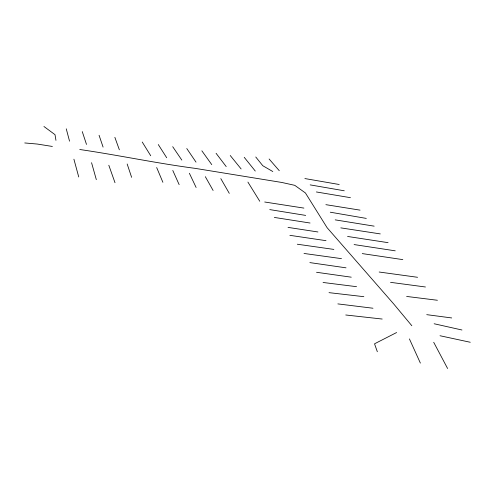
<?xml version="1.0" encoding="UTF-8"?>
<svg xmlns="http://www.w3.org/2000/svg" width="495" height="495" viewBox="0 0 495 495"><rect width="100%" height="100%" fill="white"/><g stroke="black" fill="none" stroke-linecap="round" stroke-linejoin="round"><path stroke-width="0.74" d="M396.619 332.529L374.529 343.808L377.339 351.741M24.75 142.956L37.249 144.045L52.377 146.452M345.757 314.987L382.183 319.04M329.02 292.65L363.85 296.684M406.636 296.443L437.413 300.261M337.856 303.899L372.976 308.23M323.062 282.472L356.536 286.679M426.752 314.665L451.7 317.945M390.543 282.342L425.44 286.989M379.17 272.021L417.57 277.293M304.023 253.459L341.482 258.644M316.546 272.281L351.252 277.181M297.309 244.221L333.859 249.412M309.858 262.604L346.024 267.832M79.745 149.502C118.293 155.127 156.451 163.251 195.079 168.35L281.834 182.463L294.754 185.334L305.427 192.963L327.102 227.694L393.593 303.819L411.828 325.729M289.878 235.329L326.007 240.669M362.266 253.595L402.806 259.621M340.808 227.873L380.284 233.906M347.558 236.455L388.08 242.661M288.028 227.391L317.945 231.976M354.104 244.573L395.245 250.829M264.72 202.01L303.899 208.098M274.329 217.429L310.049 223.022M325.883 204.67L360.057 210.134M335.208 219.867L374.158 226.153M269.763 209.602L305.663 215.405M316.373 191.961L350.423 197.672M330.283 212.207L366.3 218.406M304.883 178.565L339.205 184.499M310.179 184.889L344.266 190.785M440.006 335.74L470.25 342.262M434.146 323.761L461.953 329.998M272.801 171.536L262.796 165.732L255.754 156.983M43.931 126.491L55.013 134.665L55.954 140.357M269.107 158.994L279.291 170.726M230.231 155.498L241.127 168.95M244.227 157.323L255.278 171.053M216.08 153.302L226.209 166.592M201.861 150.808L211.761 164.625M186.77 148.531L196.014 162.131M172.699 146.687L181.826 160.095M158.289 144.565L166.697 157.75M247.908 182.08L259.764 201.248M142.238 142.04L150.721 155.746M220.813 178.627L229.29 193.359M205.332 176.684L213.11 190.476M433.707 342.286L447.604 368.509M189.368 173.262L196.119 187.481M409.414 338.908L420.379 363.095M172.786 170.459L179.147 184.629M156.674 167.545L162.892 182.296M114.865 137.344L119.357 149.799M108.813 165.25L115.001 182.711M99.068 135.271L103.084 147.095M127.166 163.987L131.627 177.346M82.257 131.608L86.495 144.422M91.563 162.707L96.327 179.654M73.904 159.192L78.736 176.969M66.256 128.83L69.541 141.18"/></g></svg>
